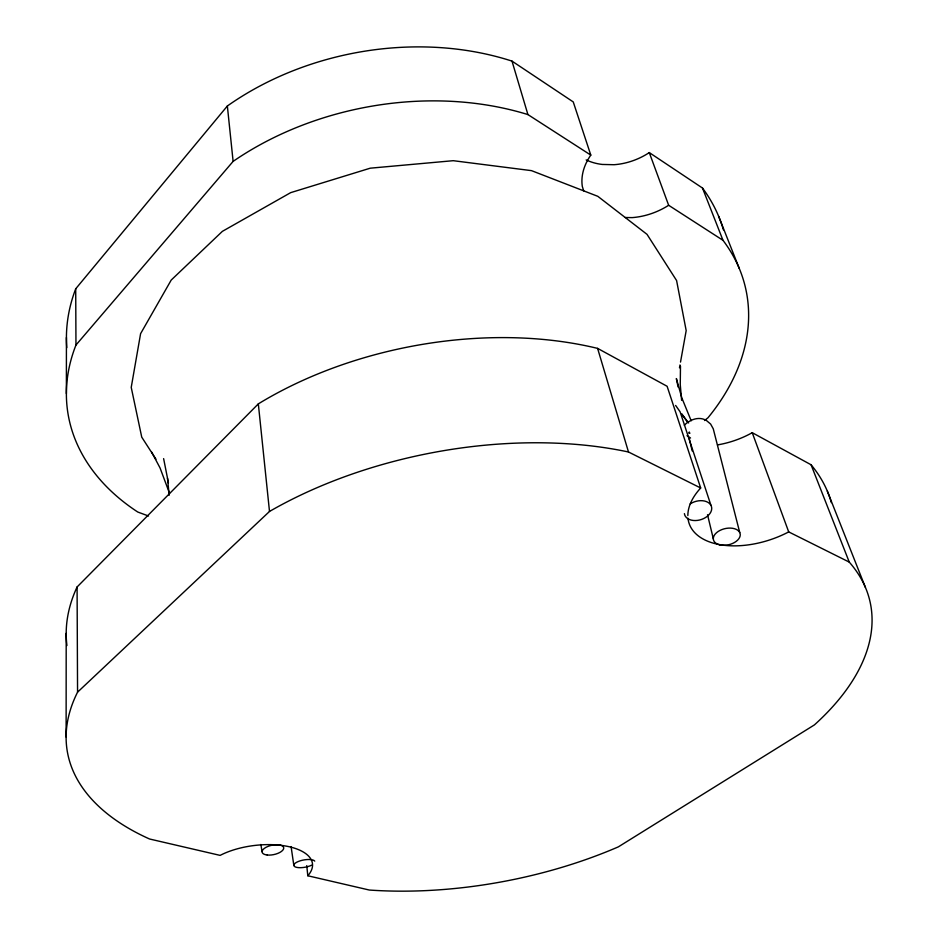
<?xml version="1.0" encoding="UTF-8"?>
<svg xmlns="http://www.w3.org/2000/svg" width="938" height="938" viewBox="0 0 938 938"><rect width="100%" height="100%" fill="white"/><g stroke="black" fill="none" stroke-linecap="round" stroke-linejoin="round"><path stroke-width="1.41" d="M66.117 737.01L66.199 633.373M66.375 393.561L66.422 337.539M680.484 366.172L680.261 384.545L681.621 400.35M679.487 367.813L680.003 364.952M680.519 362.091L686.182 330.598L676.591 280.544L647.032 234.359L597.811 196.323L531.518 170.646L453.265 160.691L370.252 168.183L290.686 192.642L222.365 231.358L171.22 280.052L140.594 333.67L131.226 387.382L141.744 437.155L155.966 459.186M688.785 433.18L689.266 432.043L689.852 433.356M66.797 347.658A249.285 178.22 -7.2 0 1 75.708 288.81L227.359 105.994A259.474 194.154 -11 0 1 511.996 61.111L573.247 101.925L590.799 155.098A59.88 44.168 -23.3 0 0 582.31 186.416L583.694 190.848M148.532 516.006L137.792 512.042A257.012 176.813 -7.5 0 1 75.966 345.043L233.116 161.383A267.881 193.146 -11 0 1 527.918 114.577L590.799 155.098M66.926 645.532A290.03 166.202 -8.4 0 1 77.08 586.989L258.325 403.879A304.064 183.672 -10.9 0 1 597.6 348.385L667.106 386.28L700.686 487.995A72.156 41.342 -18.6 0 0 687.847 515.56M717.535 444.893A68.392 42.656 -19.7 0 0 752.241 432.688L811.065 464.767L849.265 562.108A303.056 158.041 -12.9 0 1 814.383 724.922L618.353 846.862A288.083 143.608 -10.7 0 1 369.279 890.033L307.805 875.764A55.377 25.021 -6.8 0 0 289.549 846.815A55.377 25.021 -6.8 0 0 220.113 855.386L149.588 839.006A304.275 159.319 -8.7 0 1 77.561 692.174L269.499 511.456A319.799 176.965 -10.9 0 1 628.483 451.987L700.686 487.995M684.294 425.219C689.582 420.013 697.591 416.531 704.848 419.661M704.52 420.529L707.956 417.809A256.133 175.629 -14 0 0 722.987 240.316L702.48 188.034L649.284 152.589A57.933 44.227 -24.5 0 1 614.073 164.713L602.208 164.443A57.933 44.227 -24.5 0 1 586.18 159.917M625.236 217.51L632.212 217.616A59.88 44.168 -23.3 0 0 668.653 205.281L722.987 240.316M687.988 518.268A72.156 41.342 -18.6 0 0 788.706 531.905L849.265 562.108M687.003 435.678L690.556 438.023M706.244 420.353L710.617 424.046L713.255 428.795L739.742 532.55M675.63 405.451L680.097 411.782L710.957 505.348M688.609 422.968L681.738 413.975L687.589 422.217M151.616 452.034L160.058 467.968L169.485 493.177M691.189 420.787L681.856 397.947L676.357 378.565L678.092 386.995M718.649 216.315L739.238 268.385M827.351 491.184L865.411 587.423M649.284 152.589L668.653 205.281M752.241 432.688L788.706 531.905M511.996 61.111L527.918 114.577M597.6 348.385L628.483 451.987M689.137 438.163L692.197 450.92M707.533 514.751L713.326 538.858M163.622 458.623L168.418 482.859M260.846 844.47L262.077 851.645M291.085 846.58L293.805 865.199M306.749 865.622L307.805 875.764M227.359 105.994L233.116 161.383M258.325 403.879L269.499 511.456M167.468 478.099L169.192 495.252M75.708 288.81L75.966 345.043M77.08 586.989L77.561 692.174M311.709 865.164A10.764 3.693 -10.2 0 1 295.552 867.052A10.764 3.693 -10.2 0 1 300.219 860.814A10.764 3.693 -10.2 0 1 314.746 861.119M690.204 503.894A14.011 9.486 -16.9 0 1 710.453 504.55A14.011 9.486 -16.9 0 1 701.601 519.418A14.011 9.486 -16.9 0 1 684.4 513.625M811.065 464.767A288.916 164.936 -13.2 0 1 831.349 502.616M702.48 188.034A248.464 177.059 -14.3 0 1 723.421 229.869M267.201 855.01A11.022 4.784 -12 0 0 283.722 848.198A11.022 4.784 -12 0 0 267.776 846.486A11.022 4.784 -12 0 0 267.201 855.01M720.232 544.978A13.695 8.266 -12.9 0 0 740.258 534.648A13.695 8.266 -12.9 0 0 719.88 530.474A13.695 8.266 -12.9 0 0 720.232 544.978"/></g></svg>
